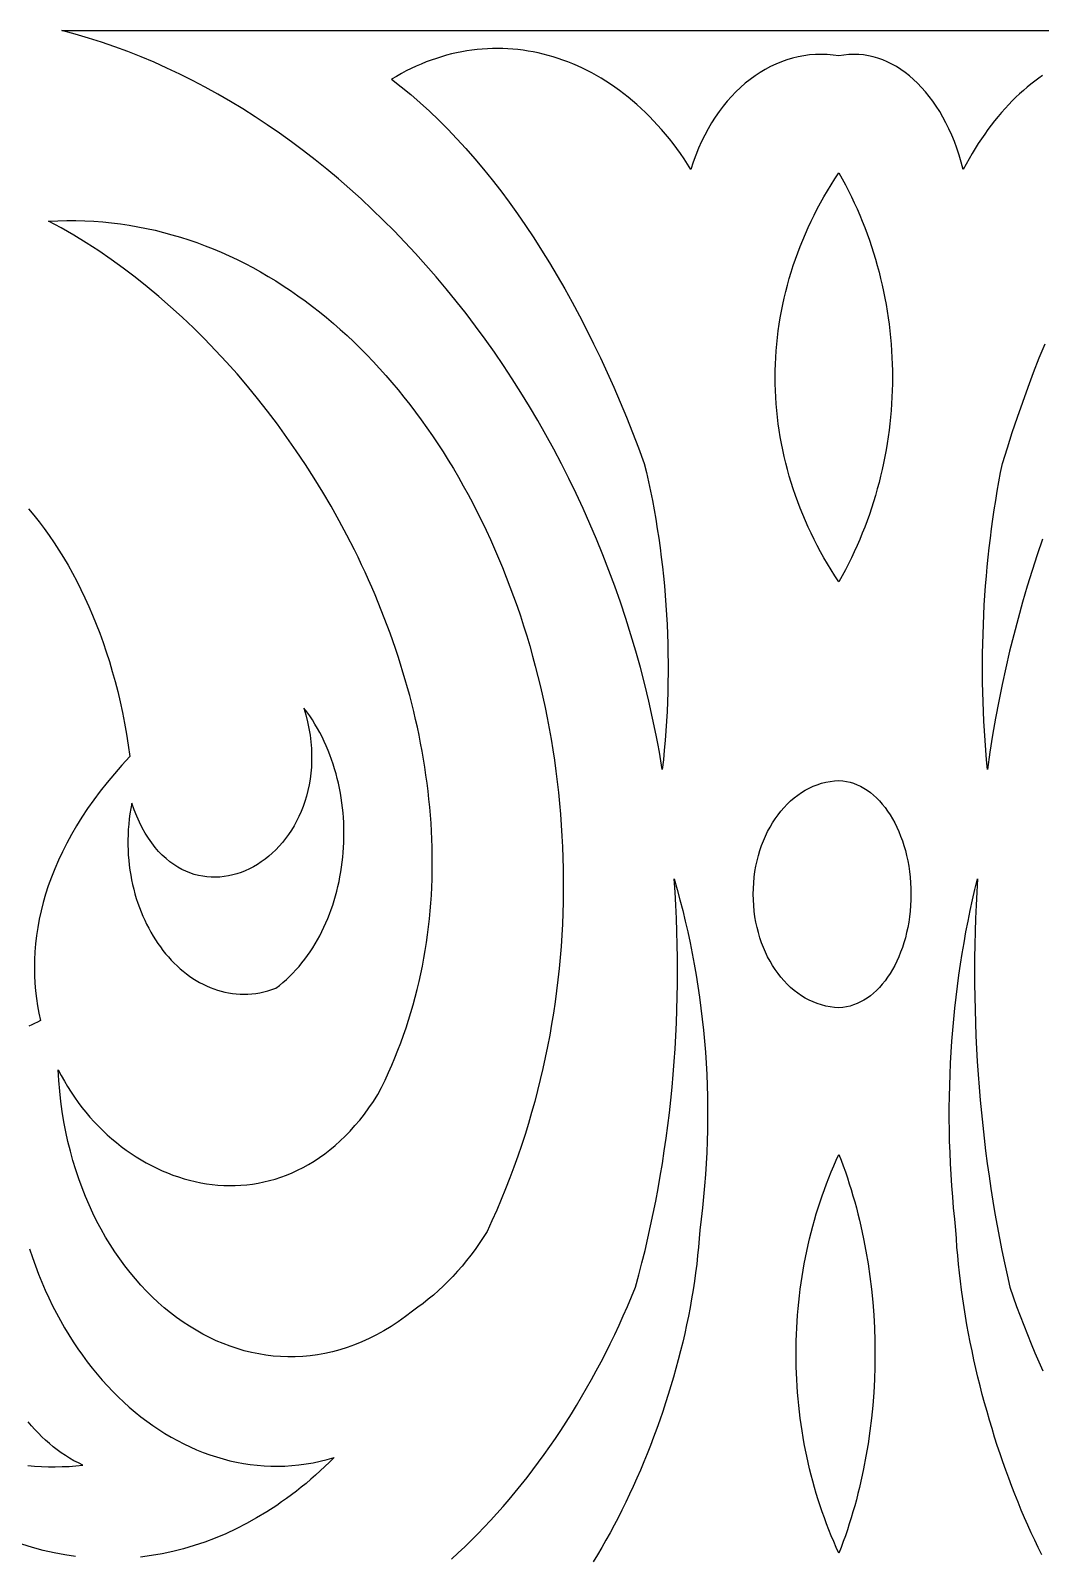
# Model space of a CAD drawing. Extents: x -1145 to -490, y -328 to 327.
# Drawn here: x -737.8 to -688.8, y -276.8 to -202.8 of the extents above; entities that cross this region are included whole.
import ezdxf

# ---------------------------------------------------------------- set-up
doc = ezdxf.new("R2010")
doc.units = 0
doc.layers.add('LAYER_1', color=18, linetype='CONTINUOUS')

msp = doc.modelspace()

# ---------------------------------------------------------------- linework, layer by layer
at = {"layer": 'LAYER_1'}
for points in [[(-688.654, -204.979), (-688.844, -205.111), (-689.033, -205.249), (-689.22, -205.394), (-689.405, -205.544), (-689.588, -205.701), (-689.77, -205.864), (-689.949, -206.033), (-690.127, -206.207), (-690.303, -206.388), (-690.476, -206.575), (-690.647, -206.768), (-690.816, -206.967), (-690.983, -207.171), (-691.147, -207.382), (-691.309, -207.598), (-691.468, -207.82), (-691.625, -208.048), (-691.779, -208.282), (-691.93, -208.522), (-692.078, -208.767), (-692.224, -209.018), (-692.367, -209.275), (-692.507, -209.537), (-692.602, -209.185), (-692.706, -208.843), (-692.818, -208.51), (-692.938, -208.187), (-693.066, -207.875), (-693.202, -207.572), (-693.345, -207.281), (-693.495, -207), (-693.652, -206.73), (-693.816, -206.471), (-693.986, -206.224), (-694.161, -205.988), (-694.343, -205.764), (-694.53, -205.552), (-694.722, -205.352), (-694.919, -205.165), (-695.121, -204.99), (-695.328, -204.828), (-695.539, -204.679), (-695.753, -204.544), (-695.971, -204.421), (-696.193, -204.313), (-696.418, -204.218), (-696.646, -204.137), (-696.876, -204.07), (-697.109, -204.018), (-697.344, -203.981), (-697.581, -203.958), (-697.819, -203.951), (-698.059, -203.959), (-698.3, -203.982), (-698.542, -204.021), (-698.829, -203.982), (-699.116, -203.959), (-699.401, -203.951), (-699.685, -203.958), (-699.966, -203.981), (-700.246, -204.018), (-700.523, -204.07), (-700.797, -204.137), (-701.068, -204.218), (-701.335, -204.313), (-701.599, -204.421), (-701.859, -204.544), (-702.114, -204.679), (-702.365, -204.828), (-702.61, -204.99), (-702.851, -205.165), (-703.085, -205.352), (-703.314, -205.552), (-703.537, -205.764), (-703.753, -205.988), (-703.962, -206.224), (-704.164, -206.471), (-704.358, -206.73), (-704.545, -207), (-704.724, -207.281), (-704.894, -207.572), (-705.055, -207.875), (-705.208, -208.187), (-705.351, -208.51), (-705.484, -208.843), (-705.608, -209.185), (-705.721, -209.537), (-705.888, -209.275), (-706.057, -209.018), (-706.231, -208.767), (-706.407, -208.522), (-706.587, -208.282), (-706.771, -208.048), (-706.957, -207.82), (-707.147, -207.598), (-707.339, -207.382), (-707.534, -207.171), (-707.733, -206.967), (-707.934, -206.768), (-708.137, -206.575), (-708.344, -206.388), (-708.553, -206.207), (-708.764, -206.033), (-708.977, -205.864), (-709.193, -205.701), (-709.412, -205.544), (-709.632, -205.394), (-709.854, -205.249), (-710.079, -205.111), (-710.305, -204.979), (-710.533, -204.853), (-710.763, -204.733), (-710.994, -204.619), (-711.227, -204.512), (-711.462, -204.411), (-711.698, -204.316), (-711.935, -204.228), (-712.174, -204.146), (-712.414, -204.07), (-712.655, -204.001), (-712.897, -203.938), (-713.14, -203.882), (-713.384, -203.832), (-713.628, -203.788), (-713.874, -203.751), (-714.12, -203.721), (-714.366, -203.697), (-714.614, -203.68), (-714.861, -203.669), (-715.109, -203.665), (-715.357, -203.668), (-715.605, -203.678), (-715.854, -203.694), (-716.102, -203.716), (-716.35, -203.746), (-716.599, -203.782), (-716.846, -203.826), (-717.094, -203.876), (-717.341, -203.932), (-717.588, -203.996), (-717.835, -204.067), (-718.08, -204.144), (-718.325, -204.229), (-718.57, -204.32), (-718.813, -204.419), (-719.056, -204.524), (-719.297, -204.637), (-719.538, -204.756), (-719.777, -204.883), (-720.015, -205.017), (-720.252, -205.158), (-719.786, -205.52), (-719.325, -205.9), (-718.868, -206.297), (-718.415, -206.71), (-717.966, -207.14), (-717.522, -207.585), (-717.083, -208.046), (-716.648, -208.522), (-716.218, -209.013), (-715.793, -209.519), (-715.373, -210.04), (-714.958, -210.575), (-714.549, -211.123), (-714.146, -211.686), (-713.748, -212.261), (-713.356, -212.85), (-712.969, -213.451), (-712.589, -214.065), (-712.216, -214.691), (-711.848, -215.328), (-711.487, -215.977), (-711.133, -216.638), (-710.786, -217.31), (-710.445, -217.992), (-710.111, -218.684), (-709.785, -219.387), (-709.466, -220.1), (-709.155, -220.822), (-708.851, -221.553), (-708.554, -222.293), (-708.266, -223.042), (-707.986, -223.8), (-707.881, -224.248), (-707.781, -224.698), (-707.686, -225.149), (-707.597, -225.603), (-707.512, -226.058), (-707.432, -226.514), (-707.357, -226.972), (-707.287, -227.431), (-707.222, -227.892), (-707.162, -228.354), (-707.107, -228.817), (-707.057, -229.281), (-707.012, -229.746), (-706.972, -230.212), (-706.937, -230.679), (-706.907, -231.146), (-706.882, -231.614), (-706.862, -232.083), (-706.847, -232.552), (-706.838, -233.021), (-706.833, -233.491), (-706.833, -233.961), (-706.838, -234.431), (-706.849, -234.901), (-706.864, -235.371), (-706.884, -235.842), (-706.91, -236.311), (-706.94, -236.781), (-706.976, -237.25), (-707.017, -237.719), (-707.063, -238.188), (-707.114, -238.655), (-707.184, -238.236), (-707.257, -237.818), (-707.334, -237.401), (-707.414, -236.986), (-707.585, -236.159), (-707.769, -235.338), (-707.967, -234.523), (-708.177, -233.713), (-708.4, -232.91), (-708.636, -232.114), (-708.884, -231.323), (-709.145, -230.54), (-709.417, -229.763), (-709.701, -228.993), (-709.997, -228.231), (-710.305, -227.476), (-710.624, -226.728), (-710.954, -225.988), (-711.295, -225.256), (-711.646, -224.532), (-712.009, -223.816), (-712.381, -223.108), (-712.764, -222.409), (-713.157, -221.719), (-713.56, -221.037), (-713.972, -220.365), (-714.394, -219.701), (-714.825, -219.047), (-715.265, -218.403), (-715.714, -217.768), (-716.172, -217.143), (-716.638, -216.528), (-717.113, -215.924), (-717.596, -215.329), (-718.087, -214.746), (-718.586, -214.173), (-719.092, -213.61), (-719.606, -213.059), (-720.127, -212.519), (-720.655, -211.991), (-721.19, -211.474), (-721.731, -210.969), (-722.279, -210.475), (-722.834, -209.994), (-723.395, -209.525), (-723.961, -209.068), (-724.533, -208.624), (-725.111, -208.192), (-725.694, -207.774), (-726.283, -207.368), (-726.876, -206.976), (-727.475, -206.597), (-728.078, -206.232), (-728.685, -205.88), (-729.297, -205.543), (-729.913, -205.219), (-730.533, -204.91), (-731.156, -204.615), (-731.783, -204.334), (-732.413, -204.068), (-733.047, -203.818), (-733.684, -203.582), (-734.323, -203.362), (-734.965, -203.157), (-735.609, -202.967), (-736.256, -202.793), (-698.542, -202.794), (-666.846, -202.794)], [(-688.655, -227.477), (-688.913, -228.232), (-689.162, -228.994), (-689.401, -229.764), (-689.63, -230.541), (-689.848, -231.324), (-690.057, -232.114), (-690.255, -232.911), (-690.443, -233.714), (-690.619, -234.523), (-690.785, -235.338), (-690.94, -236.159), (-691.084, -236.986), (-691.216, -237.818), (-691.336, -238.655), (-691.379, -238.188), (-691.418, -237.719), (-691.452, -237.25), (-691.482, -236.781), (-691.508, -236.311), (-691.529, -235.842), (-691.546, -235.371), (-691.559, -234.901), (-691.568, -234.431), (-691.572, -233.961), (-691.572, -233.491), (-691.568, -233.021), (-691.56, -232.552), (-691.548, -232.083), (-691.531, -231.614), (-691.51, -231.146), (-691.485, -230.679), (-691.455, -230.212), (-691.422, -229.746), (-691.384, -229.281), (-691.342, -228.817), (-691.296, -228.354), (-691.245, -227.892), (-691.191, -227.431), (-691.132, -226.972), (-691.069, -226.514), (-691.002, -226.058), (-690.93, -225.603), (-690.855, -225.149), (-690.775, -224.698), (-690.692, -224.248), (-690.604, -223.8), (-690.368, -223.042), (-690.126, -222.293), (-689.877, -221.553), (-689.621, -220.822), (-689.359, -220.1), (-689.091, -219.387), (-688.817, -218.684), (-688.536, -217.992)], [(-737.874, -226.001), (-737.616, -226.314), (-737.363, -226.636), (-737.114, -226.966), (-736.872, -227.305), (-736.634, -227.653), (-736.403, -228.009), (-736.176, -228.373), (-735.956, -228.746), (-735.742, -229.128), (-735.533, -229.518), (-735.331, -229.917), (-735.135, -230.324), (-734.945, -230.74), (-734.762, -231.165), (-734.586, -231.598), (-734.416, -232.04), (-734.253, -232.491), (-734.097, -232.95), (-733.949, -233.418), (-733.807, -233.894), (-733.673, -234.38), (-733.546, -234.873), (-733.427, -235.376), (-733.316, -235.887), (-733.212, -236.407), (-733.117, -236.936), (-733.029, -237.473), (-732.95, -238.019), (-733.339, -238.44), (-733.708, -238.861), (-734.06, -239.283), (-734.392, -239.704), (-734.707, -240.126), (-735.004, -240.547), (-735.283, -240.968), (-735.545, -241.388), (-735.789, -241.808), (-736.017, -242.227), (-736.228, -242.644), (-736.423, -243.06), (-736.602, -243.475), (-736.765, -243.888), (-736.912, -244.299), (-737.044, -244.709), (-737.162, -245.116), (-737.264, -245.52), (-737.352, -245.923), (-737.425, -246.322), (-737.485, -246.718), (-737.531, -247.112), (-737.563, -247.502), (-737.583, -247.888), (-737.589, -248.271), (-737.583, -248.651), (-737.564, -249.026), (-737.533, -249.397), (-737.49, -249.764), (-737.436, -250.126), (-737.37, -250.483), (-737.293, -250.836), (-737.434, -250.915), (-737.576, -250.986), (-737.719, -251.051), (-737.861, -251.109)], [(-717.34, -276.976), (-717.017, -276.677), (-716.696, -276.371), (-716.379, -276.06), (-716.065, -275.743), (-715.755, -275.421), (-715.448, -275.093), (-715.144, -274.759), (-714.844, -274.419), (-714.547, -274.074), (-714.254, -273.724), (-713.964, -273.368), (-713.678, -273.006), (-713.396, -272.64), (-713.118, -272.267), (-712.843, -271.89), (-712.572, -271.507), (-712.305, -271.12), (-712.042, -270.727), (-711.783, -270.329), (-711.528, -269.925), (-711.278, -269.517), (-711.031, -269.104), (-710.788, -268.686), (-710.55, -268.263), (-710.316, -267.835), (-710.086, -267.403), (-709.861, -266.965), (-709.64, -266.523), (-709.424, -266.077), (-709.212, -265.625), (-709.005, -265.169), (-708.802, -264.709), (-708.604, -264.244), (-708.41, -263.775), (-708.252, -263.185), (-708.099, -262.592), (-707.953, -261.997), (-707.814, -261.4), (-707.68, -260.801), (-707.553, -260.2), (-707.433, -259.596), (-707.319, -258.991), (-707.211, -258.383), (-707.109, -257.774), (-707.015, -257.162), (-706.926, -256.549), (-706.844, -255.934), (-706.769, -255.317), (-706.7, -254.699), (-706.637, -254.078), (-706.581, -253.456), (-706.532, -252.833), (-706.489, -252.208), (-706.453, -251.581), (-706.424, -250.954), (-706.401, -250.324), (-706.385, -249.693), (-706.375, -249.061), (-706.372, -248.428), (-706.376, -247.794), (-706.387, -247.158), (-706.404, -246.521), (-706.428, -245.883), (-706.459, -245.244), (-706.497, -244.605), (-706.542, -243.964), (-706.395, -244.474), (-706.255, -244.986), (-706.122, -245.501), (-705.996, -246.018), (-705.877, -246.538), (-705.765, -247.06), (-705.659, -247.584), (-705.561, -248.11), (-705.469, -248.638), (-705.385, -249.167), (-705.307, -249.698), (-705.236, -250.231), (-705.173, -250.765), (-705.116, -251.3), (-705.066, -251.836), (-705.024, -252.373), (-704.988, -252.912), (-704.959, -253.45), (-704.938, -253.99), (-704.923, -254.53), (-704.915, -255.071), (-704.915, -255.611), (-704.921, -256.152), (-704.935, -256.693), (-704.955, -257.234), (-704.983, -257.775), (-705.018, -258.315), (-705.06, -258.855), (-705.109, -259.395), (-705.165, -259.933), (-705.228, -260.471), (-705.299, -261.009), (-705.326, -261.418), (-705.359, -261.829), (-705.399, -262.243), (-705.445, -262.658), (-705.497, -263.075), (-705.555, -263.494), (-705.62, -263.914), (-705.69, -264.336), (-705.766, -264.758), (-705.847, -265.181), (-705.934, -265.604), (-706.027, -266.027), (-706.125, -266.451), (-706.229, -266.874), (-706.337, -267.297), (-706.451, -267.719), (-706.569, -268.141), (-706.693, -268.561), (-706.822, -268.98), (-706.955, -269.398), (-707.092, -269.814), (-707.235, -270.227), (-707.381, -270.639), (-707.533, -271.049), (-707.688, -271.456), (-707.847, -271.86), (-708.011, -272.261), (-708.178, -272.659), (-708.35, -273.053), (-708.525, -273.444), (-708.704, -273.83), (-708.886, -274.213), (-709.072, -274.592), (-709.261, -274.966), (-709.454, -275.335), (-709.649, -275.699), (-709.848, -276.058), (-710.05, -276.412), (-710.255, -276.76), (-710.462, -277.102)], [(-688.696, -276.76), (-688.868, -276.412), (-689.038, -276.058), (-689.205, -275.699), (-689.37, -275.335), (-689.531, -274.966), (-689.69, -274.592), (-689.847, -274.213), (-690, -273.83), (-690.15, -273.444), (-690.297, -273.053), (-690.441, -272.659), (-690.582, -272.261), (-690.72, -271.86), (-690.854, -271.456), (-690.984, -271.049), (-691.111, -270.639), (-691.235, -270.227), (-691.354, -269.814), (-691.47, -269.398), (-691.582, -268.98), (-691.69, -268.561), (-691.794, -268.141), (-691.893, -267.719), (-691.989, -267.297), (-692.08, -266.874), (-692.167, -266.451), (-692.25, -266.027), (-692.327, -265.604), (-692.401, -265.181), (-692.469, -264.758), (-692.533, -264.336), (-692.592, -263.914), (-692.646, -263.494), (-692.695, -263.075), (-692.739, -262.658), (-692.778, -262.243), (-692.811, -261.829), (-692.839, -261.418), (-692.862, -261.009), (-692.921, -260.471), (-692.974, -259.933), (-693.021, -259.395), (-693.063, -258.855), (-693.098, -258.315), (-693.127, -257.775), (-693.15, -257.234), (-693.168, -256.693), (-693.179, -256.152), (-693.185, -255.611), (-693.184, -255.071), (-693.178, -254.53), (-693.165, -253.99), (-693.147, -253.45), (-693.123, -252.912), (-693.093, -252.373), (-693.057, -251.836), (-693.015, -251.3), (-692.968, -250.765), (-692.914, -250.231), (-692.855, -249.698), (-692.79, -249.167), (-692.718, -248.638), (-692.642, -248.11), (-692.559, -247.584), (-692.47, -247.06), (-692.376, -246.538), (-692.276, -246.018), (-692.17, -245.501), (-692.058, -244.986), (-691.94, -244.474), (-691.817, -243.964), (-691.855, -244.605), (-691.886, -245.244), (-691.912, -245.883), (-691.933, -246.521), (-691.947, -247.158), (-691.956, -247.794), (-691.959, -248.428), (-691.957, -249.061), (-691.949, -249.693), (-691.935, -250.324), (-691.916, -250.954), (-691.891, -251.581), (-691.861, -252.208), (-691.825, -252.833), (-691.784, -253.456), (-691.737, -254.078), (-691.684, -254.699), (-691.626, -255.317), (-691.563, -255.934), (-691.494, -256.549), (-691.42, -257.162), (-691.34, -257.774), (-691.255, -258.383), (-691.164, -258.991), (-691.068, -259.596), (-690.967, -260.2), (-690.86, -260.801), (-690.748, -261.4), (-690.631, -261.997), (-690.508, -262.592), (-690.38, -263.185), (-690.246, -263.775), (-690.084, -264.244), (-689.917, -264.709), (-689.747, -265.169), (-689.573, -265.625), (-689.395, -266.077), (-689.213, -266.523), (-689.027, -266.965), (-688.838, -267.403), (-688.645, -267.835)], [(-737.821, -261.921), (-737.685, -262.334), (-737.541, -262.741), (-737.389, -263.141), (-737.23, -263.535), (-737.064, -263.922), (-736.89, -264.302), (-736.71, -264.676), (-736.522, -265.042), (-736.328, -265.401), (-736.127, -265.753), (-735.919, -266.097), (-735.706, -266.434), (-735.486, -266.763), (-735.26, -267.084), (-735.028, -267.397), (-734.791, -267.702), (-734.548, -267.999), (-734.3, -268.288), (-734.046, -268.568), (-733.787, -268.84), (-733.524, -269.102), (-733.255, -269.356), (-732.982, -269.601), (-732.705, -269.837), (-732.423, -270.064), (-732.137, -270.281), (-731.847, -270.489), (-731.553, -270.687), (-731.255, -270.876), (-730.954, -271.054), (-730.649, -271.223), (-730.341, -271.381), (-730.03, -271.53), (-729.716, -271.668), (-729.399, -271.795), (-729.079, -271.912), (-728.757, -272.018), (-728.432, -272.113), (-728.105, -272.197), (-727.776, -272.27), (-727.446, -272.331), (-727.113, -272.381), (-726.779, -272.42), (-726.443, -272.447), (-726.106, -272.462), (-725.767, -272.466), (-725.428, -272.457), (-725.088, -272.436), (-724.747, -272.403), (-724.405, -272.358), (-724.063, -272.3), (-723.721, -272.229), (-723.378, -272.145), (-723.036, -272.049), (-723.26, -272.269), (-723.485, -272.485), (-723.713, -272.696), (-723.942, -272.902), (-724.172, -273.102), (-724.404, -273.298), (-724.638, -273.489), (-724.873, -273.674), (-725.11, -273.855), (-725.348, -274.03), (-725.588, -274.201), (-725.828, -274.366), (-726.314, -274.682), (-726.804, -274.977), (-727.3, -275.252), (-727.799, -275.507), (-728.302, -275.741), (-728.809, -275.955), (-729.319, -276.148), (-729.833, -276.321), (-730.348, -276.473), (-730.867, -276.604), (-731.387, -276.715), (-731.909, -276.805), (-732.433, -276.874)], [(-737.912, -272.429), (-737.579, -272.459), (-737.246, -272.479), (-736.911, -272.491), (-736.577, -272.494), (-736.242, -272.487), (-735.907, -272.472), (-735.571, -272.448), (-735.235, -272.415), (-735.454, -272.31), (-735.668, -272.198), (-735.878, -272.078), (-736.083, -271.95), (-736.284, -271.815), (-736.481, -271.674), (-736.672, -271.525), (-736.86, -271.37), (-737.042, -271.208), (-737.22, -271.041), (-737.393, -270.866), (-737.561, -270.686), (-737.725, -270.5), (-737.883, -270.309)], [(-735.587, -276.851), (-736.111, -276.774), (-736.635, -276.676), (-737.157, -276.556), (-737.678, -276.415), (-738.196, -276.253)]]:
    msp.add_lwpolyline(points, dxfattribs=at)
for points in [[(-698.542, -209.698), (-698.382, -209.985), (-698.227, -210.275), (-698.078, -210.566), (-697.933, -210.86), (-697.794, -211.155), (-697.659, -211.453), (-697.53, -211.752), (-697.406, -212.053), (-697.286, -212.356), (-697.172, -212.66), (-697.063, -212.966), (-696.959, -213.273), (-696.86, -213.582), (-696.767, -213.892), (-696.678, -214.203), (-696.594, -214.516), (-696.516, -214.83), (-696.442, -215.144), (-696.374, -215.46), (-696.31, -215.777), (-696.252, -216.094), (-696.199, -216.412), (-696.15, -216.731), (-696.107, -217.051), (-696.069, -217.371), (-696.036, -217.692), (-696.008, -218.013), (-695.986, -218.334), (-695.968, -218.656), (-695.955, -218.978), (-695.948, -219.3), (-695.945, -219.622), (-695.948, -219.944), (-695.955, -220.266), (-695.968, -220.588), (-695.986, -220.91), (-696.008, -221.231), (-696.036, -221.552), (-696.069, -221.873), (-696.107, -222.193), (-696.15, -222.512), (-696.199, -222.831), (-696.252, -223.15), (-696.31, -223.467), (-696.374, -223.784), (-696.442, -224.099), (-696.516, -224.414), (-696.594, -224.728), (-696.678, -225.04), (-696.767, -225.352), (-696.86, -225.662), (-696.959, -225.971), (-697.063, -226.278), (-697.172, -226.584), (-697.286, -226.888), (-697.406, -227.191), (-697.53, -227.492), (-697.659, -227.791), (-697.794, -228.089), (-697.933, -228.384), (-698.078, -228.678), (-698.227, -228.969), (-698.382, -229.259), (-698.542, -229.546), (-698.732, -229.259), (-698.916, -228.969), (-699.094, -228.678), (-699.266, -228.384), (-699.432, -228.089), (-699.591, -227.791), (-699.745, -227.492), (-699.893, -227.191), (-700.035, -226.888), (-700.171, -226.584), (-700.3, -226.278), (-700.424, -225.971), (-700.542, -225.662), (-700.653, -225.352), (-700.759, -225.04), (-700.858, -224.728), (-700.952, -224.414), (-701.039, -224.099), (-701.121, -223.784), (-701.196, -223.467), (-701.266, -223.15), (-701.329, -222.831), (-701.386, -222.512), (-701.438, -222.193), (-701.483, -221.873), (-701.522, -221.552), (-701.555, -221.231), (-701.582, -220.91), (-701.603, -220.588), (-701.619, -220.266), (-701.628, -219.944), (-701.631, -219.622), (-701.628, -219.3), (-701.619, -218.978), (-701.603, -218.656), (-701.582, -218.334), (-701.555, -218.013), (-701.522, -217.692), (-701.483, -217.371), (-701.438, -217.051), (-701.386, -216.731), (-701.329, -216.412), (-701.266, -216.094), (-701.196, -215.777), (-701.121, -215.46), (-701.039, -215.144), (-700.952, -214.83), (-700.858, -214.516), (-700.759, -214.203), (-700.653, -213.892), (-700.542, -213.582), (-700.424, -213.273), (-700.3, -212.966), (-700.171, -212.66), (-700.035, -212.356), (-699.893, -212.053), (-699.745, -211.752), (-699.591, -211.453), (-699.432, -211.155), (-699.266, -210.86), (-699.094, -210.566), (-698.916, -210.275), (-698.732, -209.985)], [(-736.902, -212.042), (-736.457, -212.023), (-736.014, -212.014), (-735.574, -212.016), (-735.137, -212.029), (-734.702, -212.051), (-734.269, -212.084), (-733.84, -212.127), (-733.412, -212.18), (-732.988, -212.243), (-732.567, -212.315), (-732.148, -212.397), (-731.732, -212.489), (-731.32, -212.59), (-730.91, -212.701), (-730.503, -212.821), (-730.099, -212.95), (-729.699, -213.088), (-729.301, -213.235), (-728.907, -213.391), (-728.516, -213.556), (-728.128, -213.729), (-727.744, -213.911), (-727.363, -214.102), (-726.986, -214.301), (-726.612, -214.508), (-726.241, -214.723), (-725.875, -214.946), (-725.511, -215.177), (-725.152, -215.416), (-724.796, -215.663), (-724.444, -215.918), (-724.096, -216.18), (-723.752, -216.449), (-723.412, -216.726), (-723.075, -217.01), (-722.743, -217.301), (-722.414, -217.599), (-722.09, -217.904), (-721.77, -218.216), (-721.454, -218.535), (-721.143, -218.861), (-720.836, -219.192), (-720.533, -219.531), (-720.234, -219.875), (-719.94, -220.226), (-719.65, -220.583), (-719.365, -220.946), (-719.085, -221.315), (-718.809, -221.69), (-718.537, -222.071), (-718.271, -222.457), (-718.009, -222.849), (-717.752, -223.246), (-717.5, -223.648), (-717.253, -224.056), (-717.011, -224.469), (-716.773, -224.886), (-716.541, -225.309), (-716.314, -225.737), (-716.092, -226.169), (-715.875, -226.606), (-715.664, -227.047), (-715.457, -227.493), (-715.257, -227.943), (-715.061, -228.397), (-714.871, -228.856), (-714.686, -229.318), (-714.507, -229.784), (-714.333, -230.254), (-714.165, -230.728), (-714.003, -231.206), (-713.846, -231.687), (-713.695, -232.171), (-713.55, -232.658), (-713.411, -233.149), (-713.278, -233.643), (-713.15, -234.14), (-713.029, -234.64), (-712.913, -235.142), (-712.804, -235.647), (-712.701, -236.155), (-712.603, -236.666), (-712.513, -237.178), (-712.428, -237.693), (-712.35, -238.21), (-712.278, -238.73), (-712.212, -239.251), (-712.153, -239.774), (-712.1, -240.299), (-712.054, -240.825), (-712.015, -241.353), (-711.982, -241.883), (-711.956, -242.414), (-711.937, -242.946), (-711.924, -243.48), (-711.918, -244.014), (-711.919, -244.549), (-711.927, -245.086), (-711.942, -245.623), (-711.964, -246.161), (-711.993, -246.699), (-712.029, -247.238), (-712.073, -247.777), (-712.123, -248.316), (-712.181, -248.856), (-712.246, -249.395), (-712.318, -249.935), (-712.398, -250.474), (-712.485, -251.013), (-712.58, -251.552), (-712.682, -252.09), (-712.792, -252.628), (-712.909, -253.165), (-713.034, -253.701), (-713.167, -254.237), (-713.307, -254.772), (-713.456, -255.305), (-713.612, -255.837), (-713.776, -256.368), (-713.948, -256.898), (-714.128, -257.426), (-714.316, -257.953), (-714.512, -258.478), (-714.717, -259.001), (-714.929, -259.523), (-715.15, -260.042), (-715.379, -260.559), (-715.616, -261.075), (-715.805, -261.372), (-715.999, -261.662), (-716.199, -261.945), (-716.404, -262.221), (-716.615, -262.49), (-716.83, -262.751), (-717.05, -263.005), (-717.276, -263.252), (-717.506, -263.49), (-717.741, -263.721), (-717.98, -263.944), (-718.223, -264.159), (-718.471, -264.365), (-718.724, -264.564), (-718.98, -264.754), (-719.24, -264.935), (-719.583, -265.202), (-719.929, -265.452), (-720.277, -265.683), (-720.627, -265.897), (-720.98, -266.094), (-721.335, -266.274), (-721.691, -266.436), (-722.048, -266.582), (-722.407, -266.71), (-722.766, -266.823), (-723.126, -266.919), (-723.486, -266.998), (-723.847, -267.062), (-724.207, -267.11), (-724.566, -267.142), (-724.926, -267.159), (-725.284, -267.161), (-725.641, -267.147), (-725.996, -267.119), (-726.35, -267.075), (-726.702, -267.017), (-727.052, -266.945), (-727.399, -266.859), (-727.744, -266.758), (-728.085, -266.643), (-728.424, -266.515), (-728.759, -266.374), (-729.09, -266.219), (-729.418, -266.05), (-729.741, -265.869), (-730.059, -265.675), (-730.373, -265.468), (-730.683, -265.249), (-730.986, -265.018), (-731.285, -264.774), (-731.577, -264.518), (-731.864, -264.251), (-732.145, -263.972), (-732.419, -263.682), (-732.686, -263.38), (-732.946, -263.067), (-733.199, -262.744), (-733.445, -262.41), (-733.683, -262.065), (-733.913, -261.71), (-734.134, -261.344), (-734.347, -260.969), (-734.552, -260.584), (-734.747, -260.189), (-734.934, -259.785), (-735.11, -259.371), (-735.277, -258.949), (-735.434, -258.517), (-735.581, -258.076), (-735.717, -257.627), (-735.843, -257.17), (-735.957, -256.704), (-736.06, -256.231), (-736.152, -255.749), (-736.232, -255.26), (-736.3, -254.763), (-736.355, -254.258), (-736.399, -253.747), (-736.429, -253.229), (-736.285, -253.506), (-736.134, -253.779), (-735.976, -254.045), (-735.811, -254.307), (-735.64, -254.562), (-735.462, -254.811), (-735.278, -255.054), (-735.088, -255.291), (-734.892, -255.522), (-734.69, -255.746), (-734.483, -255.964), (-734.271, -256.174), (-734.054, -256.378), (-733.832, -256.575), (-733.605, -256.764), (-733.374, -256.947), (-733.138, -257.121), (-732.899, -257.289), (-732.656, -257.448), (-732.409, -257.6), (-732.158, -257.743), (-731.905, -257.879), (-731.648, -258.006), (-731.388, -258.125), (-731.126, -258.235), (-730.861, -258.337), (-730.594, -258.43), (-730.325, -258.513), (-730.054, -258.588), (-729.782, -258.654), (-729.508, -258.71), (-729.232, -258.757), (-728.956, -258.794), (-728.678, -258.821), (-728.4, -258.839), (-728.122, -258.846), (-727.843, -258.843), (-727.564, -258.83), (-727.285, -258.807), (-727.006, -258.773), (-726.728, -258.728), (-726.451, -258.673), (-726.174, -258.606), (-725.899, -258.529), (-725.624, -258.44), (-725.352, -258.339), (-725.081, -258.228), (-724.811, -258.104), (-724.544, -257.969), (-724.279, -257.822), (-724.017, -257.663), (-723.757, -257.491), (-723.5, -257.308), (-723.246, -257.111), (-722.996, -256.903), (-722.749, -256.681), (-722.505, -256.447), (-722.265, -256.199), (-722.03, -255.939), (-721.798, -255.665), (-721.571, -255.378), (-721.349, -255.077), (-721.131, -254.763), (-720.919, -254.434), (-720.74, -254.08), (-720.568, -253.724), (-720.402, -253.367), (-720.244, -253.007), (-720.091, -252.646), (-719.945, -252.283), (-719.806, -251.918), (-719.673, -251.552), (-719.547, -251.184), (-719.426, -250.815), (-719.312, -250.444), (-719.204, -250.072), (-719.103, -249.699), (-719.007, -249.324), (-718.918, -248.948), (-718.835, -248.571), (-718.757, -248.193), (-718.686, -247.814), (-718.62, -247.434), (-718.561, -247.053), (-718.507, -246.671), (-718.459, -246.288), (-718.417, -245.905), (-718.38, -245.52), (-718.349, -245.135), (-718.323, -244.75), (-718.304, -244.364), (-718.289, -243.977), (-718.28, -243.59), (-718.277, -243.202), (-718.279, -242.815), (-718.286, -242.426), (-718.298, -242.038), (-718.316, -241.65), (-718.339, -241.261), (-718.367, -240.872), (-718.4, -240.483), (-718.438, -240.095), (-718.482, -239.706), (-718.53, -239.318), (-718.583, -238.929), (-718.641, -238.541), (-718.704, -238.153), (-718.771, -237.766), (-718.843, -237.379), (-718.92, -236.993), (-719.002, -236.607), (-719.088, -236.221), (-719.179, -235.836), (-719.274, -235.452), (-719.374, -235.069), (-719.478, -234.686), (-719.587, -234.305), (-719.7, -233.924), (-719.817, -233.544), (-719.938, -233.165), (-720.064, -232.787), (-720.194, -232.411), (-720.327, -232.035), (-720.465, -231.661), (-720.607, -231.288), (-720.753, -230.916), (-720.903, -230.546), (-721.057, -230.177), (-721.214, -229.81), (-721.376, -229.444), (-721.541, -229.08), (-721.709, -228.717), (-721.882, -228.356), (-722.058, -227.997), (-722.421, -227.285), (-722.797, -226.58), (-723.187, -225.883), (-723.591, -225.195), (-724.007, -224.516), (-724.435, -223.846), (-724.876, -223.186), (-725.329, -222.536), (-725.792, -221.898), (-726.267, -221.27), (-726.753, -220.654), (-727.248, -220.05), (-727.754, -219.458), (-728.269, -218.88), (-728.794, -218.314), (-729.327, -217.763), (-729.869, -217.225), (-730.419, -216.703), (-730.977, -216.195), (-731.542, -215.703), (-732.114, -215.226), (-732.693, -214.767), (-733.278, -214.323), (-733.869, -213.898), (-734.466, -213.489), (-735.068, -213.099), (-735.675, -212.728), (-736.286, -212.375)], [(-725.869, -249.271), (-725.695, -249.136), (-725.525, -248.995), (-725.36, -248.848), (-725.2, -248.697), (-725.044, -248.54), (-724.892, -248.378), (-724.745, -248.211), (-724.603, -248.04), (-724.466, -247.864), (-724.333, -247.683), (-724.205, -247.499), (-724.081, -247.31), (-723.962, -247.118), (-723.848, -246.921), (-723.739, -246.721), (-723.634, -246.518), (-723.535, -246.311), (-723.439, -246.101), (-723.349, -245.888), (-723.264, -245.672), (-723.183, -245.454), (-723.108, -245.233), (-723.037, -245.009), (-722.971, -244.784), (-722.91, -244.556), (-722.853, -244.326), (-722.802, -244.095), (-722.756, -243.861), (-722.714, -243.627), (-722.678, -243.391), (-722.647, -243.154), (-722.62, -242.915), (-722.599, -242.676), (-722.582, -242.437), (-722.571, -242.196), (-722.565, -241.956), (-722.563, -241.715), (-722.567, -241.474), (-722.576, -241.233), (-722.59, -240.992), (-722.61, -240.751), (-722.634, -240.511), (-722.664, -240.272), (-722.698, -240.034), (-722.738, -239.796), (-722.784, -239.56), (-722.834, -239.325), (-722.89, -239.091), (-722.95, -238.859), (-723.017, -238.629), (-723.088, -238.4), (-723.165, -238.174), (-723.247, -237.95), (-723.334, -237.728), (-723.427, -237.508), (-723.525, -237.292), (-723.629, -237.078), (-723.738, -236.867), (-723.852, -236.659), (-723.972, -236.454), (-724.097, -236.253), (-724.228, -236.056), (-724.364, -235.862), (-724.506, -235.672), (-724.41, -236.009), (-724.329, -236.343), (-724.262, -236.672), (-724.209, -236.996), (-724.17, -237.316), (-724.145, -237.631), (-724.132, -237.94), (-724.133, -238.244), (-724.145, -238.542), (-724.169, -238.834), (-724.205, -239.121), (-724.252, -239.401), (-724.31, -239.675), (-724.378, -239.942), (-724.456, -240.202), (-724.543, -240.455), (-724.641, -240.7), (-724.746, -240.939), (-724.861, -241.169), (-724.984, -241.392), (-725.114, -241.606), (-725.252, -241.813), (-725.397, -242.011), (-725.549, -242.2), (-725.707, -242.38), (-725.871, -242.551), (-726.041, -242.713), (-726.215, -242.865), (-726.395, -243.007), (-726.579, -243.14), (-726.767, -243.262), (-726.959, -243.374), (-727.155, -243.476), (-727.353, -243.567), (-727.554, -243.647), (-727.757, -243.715), (-727.963, -243.773), (-728.169, -243.819), (-728.377, -243.853), (-728.586, -243.875), (-728.795, -243.885), (-729.004, -243.882), (-729.213, -243.867), (-729.421, -243.839), (-729.628, -243.798), (-729.833, -243.744), (-730.037, -243.677), (-730.238, -243.596), (-730.437, -243.501), (-730.633, -243.392), (-730.826, -243.269), (-731.015, -243.131), (-731.2, -242.979), (-731.381, -242.812), (-731.557, -242.63), (-731.728, -242.433), (-731.893, -242.22), (-732.053, -241.992), (-732.206, -241.748), (-732.352, -241.488), (-732.492, -241.211), (-732.624, -240.918), (-732.749, -240.609), (-732.865, -240.282), (-732.912, -240.541), (-732.953, -240.8), (-732.986, -241.057), (-733.012, -241.313), (-733.031, -241.568), (-733.044, -241.821), (-733.05, -242.072), (-733.049, -242.322), (-733.042, -242.57), (-733.029, -242.816), (-733.009, -243.06), (-732.984, -243.301), (-732.952, -243.54), (-732.914, -243.777), (-732.871, -244.011), (-732.821, -244.241), (-732.767, -244.469), (-732.706, -244.694), (-732.641, -244.916), (-732.57, -245.134), (-732.494, -245.348), (-732.413, -245.559), (-732.327, -245.766), (-732.236, -245.97), (-732.14, -246.169), (-732.04, -246.363), (-731.936, -246.554), (-731.826, -246.74), (-731.713, -246.921), (-731.595, -247.098), (-731.474, -247.269), (-731.348, -247.436), (-731.218, -247.597), (-731.085, -247.753), (-730.948, -247.904), (-730.808, -248.049), (-730.664, -248.188), (-730.517, -248.321), (-730.366, -248.449), (-730.212, -248.57), (-730.056, -248.685), (-729.896, -248.793), (-729.734, -248.895), (-729.569, -248.99), (-729.401, -249.078), (-729.231, -249.16), (-729.059, -249.234), (-728.884, -249.301), (-728.707, -249.36), (-728.528, -249.412), (-728.348, -249.456), (-728.165, -249.493), (-727.981, -249.521), (-727.795, -249.542), (-727.607, -249.554), (-727.418, -249.558), (-727.228, -249.553), (-727.037, -249.54), (-726.844, -249.518), (-726.651, -249.487), (-726.456, -249.447), (-726.261, -249.398), (-726.066, -249.339)], [(-698.542, -239.19), (-698.359, -239.204), (-698.179, -239.231), (-698.001, -239.272), (-697.827, -239.326), (-697.657, -239.392), (-697.489, -239.471), (-697.326, -239.561), (-697.167, -239.663), (-697.011, -239.776), (-696.86, -239.899), (-696.714, -240.034), (-696.572, -240.178), (-696.436, -240.333), (-696.304, -240.497), (-696.178, -240.67), (-696.057, -240.852), (-695.943, -241.043), (-695.834, -241.241), (-695.731, -241.448), (-695.635, -241.662), (-695.545, -241.884), (-695.462, -242.112), (-695.386, -242.347), (-695.317, -242.589), (-695.255, -242.836), (-695.201, -243.089), (-695.155, -243.347), (-695.116, -243.609), (-695.086, -243.877), (-695.065, -244.149), (-695.051, -244.424), (-695.047, -244.704), (-695.051, -244.983), (-695.065, -245.259), (-695.086, -245.53), (-695.116, -245.798), (-695.155, -246.061), (-695.201, -246.319), (-695.255, -246.572), (-695.317, -246.819), (-695.386, -247.06), (-695.462, -247.295), (-695.545, -247.523), (-695.635, -247.745), (-695.731, -247.959), (-695.834, -248.166), (-695.943, -248.365), (-696.057, -248.556), (-696.178, -248.738), (-696.304, -248.911), (-696.436, -249.075), (-696.572, -249.229), (-696.714, -249.374), (-696.86, -249.508), (-697.011, -249.632), (-697.167, -249.745), (-697.326, -249.847), (-697.489, -249.937), (-697.657, -250.015), (-697.827, -250.081), (-698.001, -250.135), (-698.179, -250.176), (-698.359, -250.204), (-698.542, -250.218), (-698.759, -250.204), (-698.973, -250.176), (-699.184, -250.135), (-699.391, -250.081), (-699.594, -250.015), (-699.793, -249.937), (-699.988, -249.847), (-700.177, -249.745), (-700.362, -249.632), (-700.542, -249.508), (-700.716, -249.374), (-700.884, -249.229), (-701.047, -249.075), (-701.203, -248.911), (-701.353, -248.738), (-701.497, -248.556), (-701.633, -248.365), (-701.763, -248.166), (-701.885, -247.959), (-702, -247.745), (-702.107, -247.523), (-702.206, -247.295), (-702.296, -247.06), (-702.378, -246.819), (-702.451, -246.572), (-702.516, -246.319), (-702.571, -246.061), (-702.616, -245.798), (-702.652, -245.53), (-702.678, -245.259), (-702.694, -244.983), (-702.699, -244.704), (-702.694, -244.424), (-702.678, -244.149), (-702.652, -243.877), (-702.616, -243.609), (-702.571, -243.347), (-702.516, -243.089), (-702.451, -242.836), (-702.378, -242.589), (-702.296, -242.347), (-702.206, -242.112), (-702.107, -241.884), (-702, -241.662), (-701.885, -241.448), (-701.763, -241.241), (-701.633, -241.043), (-701.497, -240.852), (-701.353, -240.67), (-701.203, -240.497), (-701.047, -240.333), (-700.884, -240.178), (-700.716, -240.034), (-700.542, -239.899), (-700.362, -239.776), (-700.177, -239.663), (-699.988, -239.561), (-699.793, -239.471), (-699.594, -239.392), (-699.391, -239.326), (-699.184, -239.272), (-698.973, -239.231), (-698.759, -239.204)], [(-698.542, -257.332), (-698.434, -257.613), (-698.33, -257.895), (-698.229, -258.18), (-698.131, -258.467), (-698.037, -258.755), (-697.947, -259.045), (-697.86, -259.337), (-697.776, -259.631), (-697.696, -259.926), (-697.619, -260.223), (-697.545, -260.522), (-697.475, -260.821), (-697.345, -261.425), (-697.229, -262.033), (-697.127, -262.646), (-697.038, -263.262), (-696.962, -263.882), (-696.901, -264.504), (-696.853, -265.129), (-696.819, -265.755), (-696.798, -266.382), (-696.792, -267.01), (-696.798, -267.637), (-696.819, -268.265), (-696.853, -268.891), (-696.901, -269.515), (-696.962, -270.137), (-697.038, -270.757), (-697.126, -271.373), (-697.229, -271.986), (-697.345, -272.594), (-697.408, -272.897), (-697.475, -273.198), (-697.545, -273.498), (-697.619, -273.796), (-697.696, -274.093), (-697.776, -274.388), (-697.86, -274.682), (-697.947, -274.974), (-698.037, -275.264), (-698.131, -275.553), (-698.229, -275.839), (-698.33, -276.124), (-698.434, -276.407), (-698.542, -276.687), (-698.67, -276.407), (-698.794, -276.124), (-698.914, -275.839), (-699.03, -275.553), (-699.141, -275.264), (-699.249, -274.974), (-699.353, -274.682), (-699.452, -274.388), (-699.548, -274.093), (-699.639, -273.796), (-699.727, -273.498), (-699.81, -273.198), (-699.89, -272.897), (-699.965, -272.594), (-700.036, -272.291), (-700.103, -271.986), (-700.166, -271.68), (-700.225, -271.373), (-700.28, -271.066), (-700.331, -270.757), (-700.377, -270.448), (-700.42, -270.137), (-700.459, -269.827), (-700.493, -269.515), (-700.524, -269.203), (-700.55, -268.891), (-700.573, -268.578), (-700.591, -268.265), (-700.605, -267.951), (-700.615, -267.637), (-700.621, -267.324), (-700.623, -267.01), (-700.621, -266.696), (-700.615, -266.382), (-700.605, -266.068), (-700.591, -265.755), (-700.573, -265.442), (-700.55, -265.129), (-700.524, -264.816), (-700.493, -264.504), (-700.459, -264.193), (-700.42, -263.882), (-700.377, -263.572), (-700.331, -263.262), (-700.28, -262.954), (-700.225, -262.646), (-700.166, -262.339), (-700.103, -262.033), (-700.036, -261.728), (-699.965, -261.425), (-699.89, -261.122), (-699.81, -260.821), (-699.727, -260.522), (-699.639, -260.223), (-699.548, -259.926), (-699.452, -259.631), (-699.353, -259.337), (-699.249, -259.045), (-699.141, -258.755), (-699.03, -258.467), (-698.914, -258.18), (-698.794, -257.895), (-698.67, -257.613)]]:
    msp.add_lwpolyline(points, close=True, dxfattribs=at)

doc.saveas('drawing.dxf')
